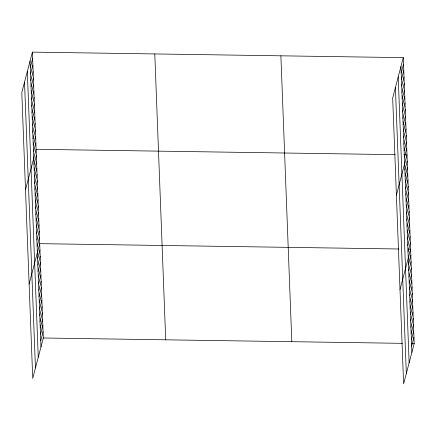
<?xml version="1.0" encoding="UTF-8"?>
<svg xmlns="http://www.w3.org/2000/svg" width="436" height="436" viewBox="0 0 436 436"><rect width="100%" height="100%" fill="white"/><g stroke="black" fill="none" stroke-linecap="round" stroke-linejoin="round"><path stroke-width="0.65" d="M32.395 52.118L21.8 92.492L32.722 378.366L43.317 337.993L32.395 52.118L403.278 57.634L414.2 343.508L403.605 383.882L392.683 98.007L403.278 57.634M30.297 67.52L32.64 58.598M30.547 74L32.885 65.078M30.793 80.48L33.136 71.559M31.043 86.96L33.381 78.039M31.288 93.44L33.632 84.519M31.539 99.92L33.877 90.999M31.784 106.4L34.128 97.479M32.035 112.88L34.373 103.953M32.28 119.355L34.618 110.433M32.526 125.835L34.869 116.913M32.776 132.315L35.114 123.393M33.022 138.795L35.365 129.874M33.272 145.275L35.61 136.354M33.518 151.755L35.861 142.834M25.517 189.687L36.106 149.314L395.207 154.655M34.008 164.525L36.346 155.603M34.248 170.814L36.586 161.892M34.488 177.103L36.826 168.182M34.727 183.393L37.065 174.471M34.967 189.682L37.311 180.76M35.207 195.971L37.551 187.049M35.447 202.26L37.79 193.339M35.687 208.55L38.03 199.628M35.926 214.839L38.27 205.917M36.172 221.128L38.51 212.207M36.411 227.418L38.749 218.496M36.651 233.707L38.989 224.785M36.891 239.996L39.229 231.075M37.131 246.286L39.469 237.364M29.119 284.027L39.709 243.653L398.815 248.994M37.61 258.864L39.954 249.942M37.85 265.153L40.194 256.232M38.09 271.443L40.434 262.521M38.33 277.732L40.673 268.81M38.575 284.021L40.913 275.1M38.815 290.311L41.153 281.389M39.055 296.6L41.393 287.678M39.294 302.889L41.633 293.968M39.534 309.178L41.872 300.257M39.774 315.468L42.112 306.546M40.014 321.757L42.357 312.835M40.254 328.046L42.597 319.125M40.494 334.336L42.837 325.414M40.733 340.625L43.077 331.703M401.185 73.035L403.523 64.114M401.431 79.516L403.769 70.594M401.676 85.996L404.019 77.074M401.927 92.476L404.265 83.554M402.172 98.956L404.515 90.034M402.423 105.436L404.761 96.514M402.668 111.916L405.011 102.994M402.918 118.396L405.257 109.474M403.164 124.876L405.502 115.954M403.409 131.356L405.753 122.434M403.66 137.836L405.998 128.914M403.905 144.316L406.248 135.394M404.156 150.796L406.494 141.874M404.401 157.276L406.744 148.354M396.4 195.208L406.99 154.829L403.72 154.785M404.891 170.04L407.229 161.118M405.131 176.329L407.469 167.408M405.371 182.619L407.709 173.697M405.611 188.908L407.949 179.986M405.851 195.197L408.194 186.276M406.09 201.487L408.434 192.565M406.33 207.776L408.674 198.854M406.57 214.065L408.913 205.143M406.81 220.354L409.153 211.433M407.055 226.644L409.393 217.722M407.295 232.933L409.633 224.011M407.535 239.222L409.873 230.301M407.774 245.512L410.113 236.59M408.014 251.801L410.352 242.879M400.003 289.542L410.598 249.169L407.976 249.13M408.494 264.38L410.837 255.458M408.734 270.669L411.077 261.747M408.973 276.958L411.317 268.036M409.213 283.247L411.557 274.326M409.459 289.537L411.797 280.615M409.698 295.826L412.036 286.904M409.938 302.115L412.276 293.194M410.178 308.405L412.516 299.483M410.418 314.694L412.756 305.772M410.658 320.983L413.001 312.062M410.897 327.273L413.241 318.351M411.137 333.562L413.481 324.64M411.377 339.851L413.72 330.929M411.617 346.14L413.96 337.219M43.317 337.993L402.417 343.334M411.584 343.47L414.2 343.508M400.935 66.555L411.862 352.43M398.21 76.938L409.137 362.807M395.408 87.631L406.33 373.505M280.882 55.813L291.809 341.688M154.785 53.939L165.707 339.813M30.051 61.04L40.973 346.914M27.326 71.417L38.254 357.291M24.525 82.115L35.447 367.984"/></g></svg>
